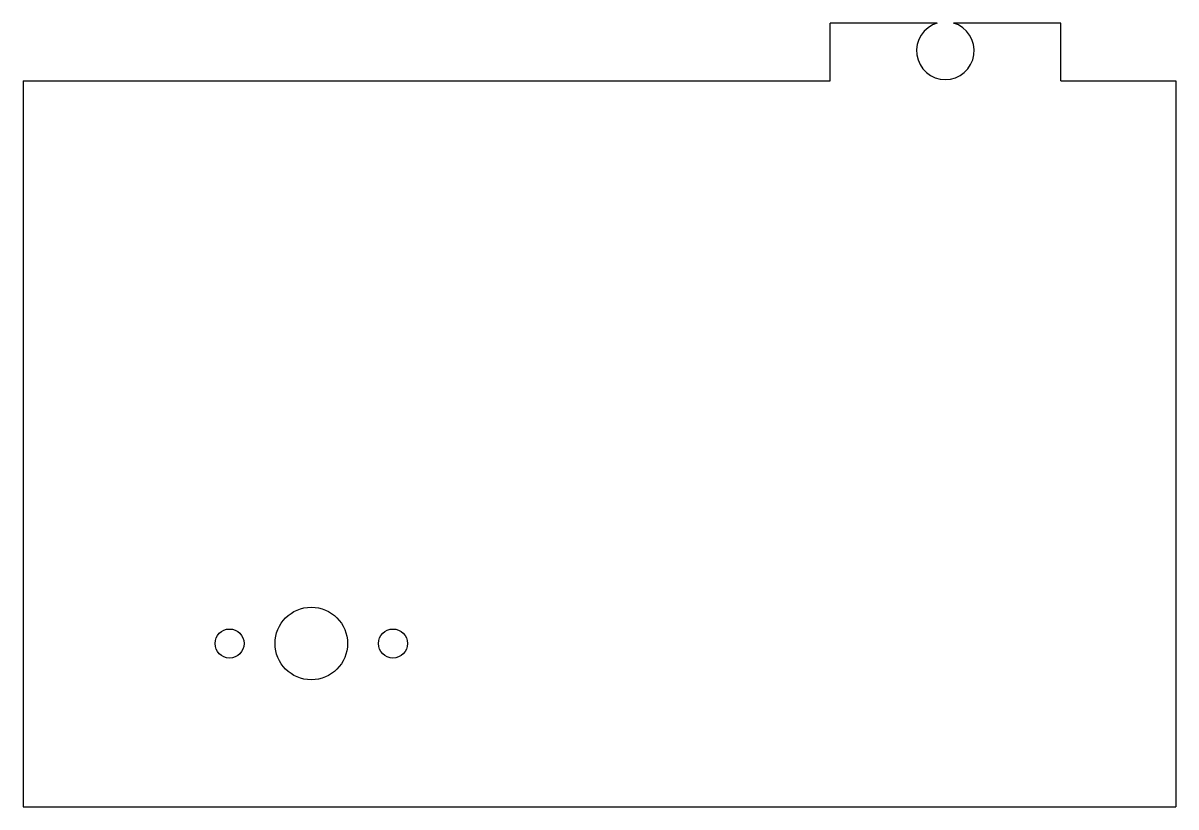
# Model space of a CAD drawing. Extents: x 0.77 to 3.27, y -0.35 to 1.35.
import ezdxf

# ---------------------------------------------------------------- set-up
doc = ezdxf.new("R2010")
doc.units = 0
doc.layers.add('VISIBLE', color=7, linetype='CONTINUOUS')

msp = doc.modelspace()

# ---------------------------------------------------------------- linework, layer by layer
at = {"layer": 'VISIBLE'}
for p, q in [((2.7554, 1.3455, 0.125), (2.5229, 1.3455, 0.125)), ((2.5229, 1.2205, 0.125), (2.5229, 1.3455, 0.125)), ((3.0229, 1.3455, 0.125), (2.7904, 1.3455, 0.125)), ((3.0229, 1.2205, 0.125), (3.0229, 1.3455, 0.125)), ((0.7729, 1.2205, 0.125), (2.5229, 1.2205, 0.125)), ((0.7729, 1.2205, 0.125), (0.7729, -0.3543, 0.125)), ((3.0229, 1.2205, 0.125), (3.2729, 1.2205, 0.125)), ((3.2729, 1.2205, 0.125), (3.2729, -0.3543, 0.125)), ((0.7729, -0.3543, 0.125), (3.2729, -0.3543, 0.125))]:
    msp.add_line(p, q, dxfattribs=at)
for centre, radius in [((1.3979, 0, 0.125), 0.0787), ((1.2207, 0, 0.125), 0.0315), ((1.575, 0, 0.125), 0.0315)]:
    msp.add_circle(centre, radius, dxfattribs=at)
msp.add_arc((2.7729, 1.2855, 0.125), 0.0625, 106.2602, 73.7398, dxfattribs=at)

doc.saveas('drawing.dxf')
